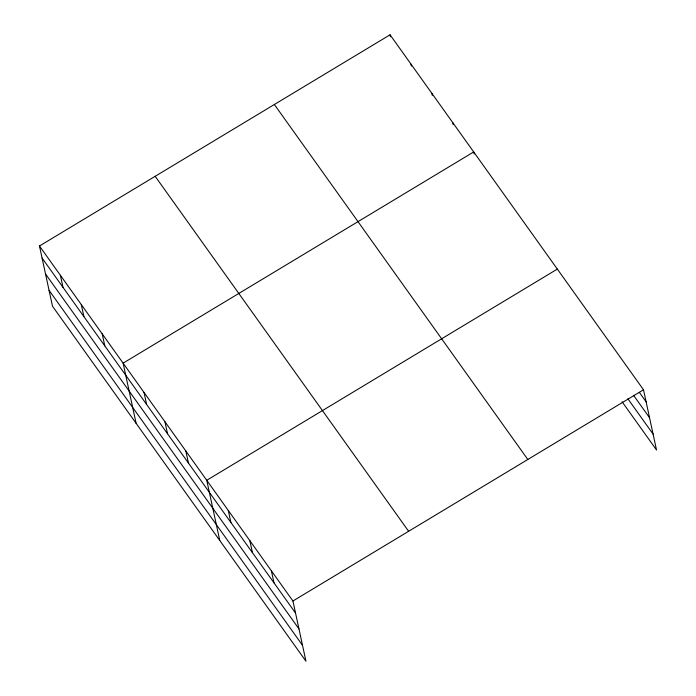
<?xml version="1.0" encoding="UTF-8"?>
<svg xmlns="http://www.w3.org/2000/svg" width="696" height="696" viewBox="0 0 696 696"><rect width="100%" height="100%" fill="white"/><g stroke="black" fill="none" stroke-linecap="round" stroke-linejoin="round"><path stroke-width="1.04" d="M39.472 246.001L292.929 600.996L305.944 661.2L52.496 306.214L39.472 246.001L390.056 34.8L643.504 389.786L656.528 449.999L622.059 401.723M557.331 269.091L206.756 480.292L219.771 540.505M292.929 600.996L643.504 389.786M639.346 392.353L646.114 401.836M633.543 395.311L649.551 417.731M627.853 398.756L653.092 434.104M274.363 104.496L527.82 459.482M155.165 176.305L408.622 531.292M42.082 258.051L295.53 613.037M45.518 273.946L298.967 628.932M49.059 290.319L302.508 645.305M474.133 153.955L473.698 151.946L123.114 363.147L136.129 423.359M452.783 122.661L453.218 124.671M431.877 93.377L432.312 95.378M410.962 64.084L411.397 66.094M390.056 34.8L390.491 36.81M271.388 570.816L273.989 582.865M249.838 540.644L252.448 552.685M228.297 510.473L230.898 522.513M185.841 451.008L188.451 463.058M164.935 421.724L167.536 433.765M144.02 392.44L146.63 404.48M102.208 333.863L104.809 345.903M81.293 304.578L83.894 316.619M60.387 275.294L62.988 287.335"/></g></svg>
